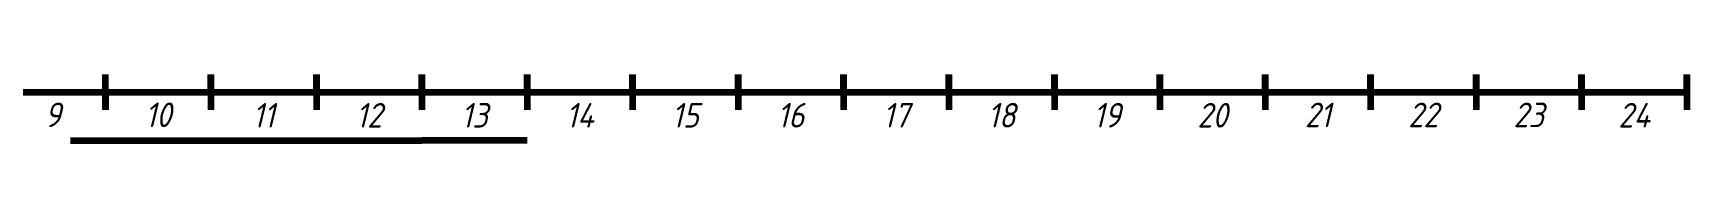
# Model space of a CAD drawing. Header units: millimetres. Extents: x -41 to 1158, y -278 to 531.
# Drawn here: x 166 to 401.3, y 316.6 to 326 of the extents above; entities that cross this region are included whole.
import ezdxf

# ---------------------------------------------------------------- set-up
doc = ezdxf.new("R2010")
doc.units = ezdxf.units.MM
doc.header["$LTSCALE"] = 0.5
doc.layers.get('0').update_dxf_attribs({"lineweight": 60})
doc.styles.get("Standard").update_dxf_attribs({"font": 'ISOCPEUI.TTF', "width": 0.9})

msp = doc.modelspace()

# ---------------------------------------------------------------- linework, layer by layer
at = {"lineweight": 100}
for p, q in [((176.3, 321), (176.3, 326)), ((191.3, 323.5), (191.3, 326)), ((191.3, 326), (191.3, 321)), ((206.3, 323.5), (206.3, 326)), ((206.3, 326), (206.3, 321)), ((221.3, 323.5), (221.3, 326)), ((221.3, 326), (221.3, 323.5)), ((221.3, 326), (221.3, 321)), ((236.3, 323.5), (236.3, 326)), ((236.3, 326), (236.3, 321)), ((251.3, 323.5), (251.3, 326)), ((251.3, 326), (251.3, 321)), ((266.3, 323.5), (266.3, 326)), ((266.3, 326), (266.3, 321)), ((281.3, 323.5), (281.3, 326)), ((281.3, 326), (281.3, 321)), ((296.3, 323.5), (296.3, 326)), ((296.3, 326), (296.3, 321)), ((311.3, 323.5), (311.3, 326)), ((311.3, 326), (311.3, 321)), ((326.3, 323.5), (326.3, 326)), ((326.3, 326), (326.3, 321)), ((341.3, 323.5), (341.3, 326)), ((341.3, 326), (341.3, 321)), ((356.3, 323.5), (356.3, 326)), ((356.3, 326), (356.3, 321)), ((371.3, 323.5), (371.3, 326)), ((371.3, 326), (371.3, 321)), ((386.3, 323.5), (386.3, 326)), ((386.3, 326), (386.3, 321)), ((401.3, 323.5), (401.3, 326)), ((401.3, 326), (401.3, 321)), ((101.3, 323.5), (401.3, 323.5)), ((176.3, 323.5), (176.3, 321)), ((171.3, 316.62), (221.3, 316.62)), ((236.3, 316.62), (221.3, 316.62))]:
    msp.add_line(p, q, dxfattribs=at)
at = {"lineweight": 20}
msp.add_line((221.3, 316.62), (236.3, 316.62), dxfattribs=at)

# ---------------------------------------------------------------- texts
at = {"lineweight": 100, "char_height": 3.5, "attachment_point": 1}
for s, insert in [('\\pxqc;9', (161.3, 322.02)), ('\\pxqc;10', (176.3, 322.02)), ('\\pxqc;11', (191.3, 321.95)), ('\\pxqc;12', (206.3, 321.95)), ('\\pxqc;13', (221.3, 321.95)), ('\\pxqc;14', (236.3, 321.95)), ('\\pxqc;15', (251.3, 321.95)), ('\\pxqc;16', (266.3, 321.96)), ('\\pxqc;17', (281.3, 321.96)), ('\\pxqc;18', (296.3, 321.96)), ('\\pxqc;19', (311.3, 321.96)), ('\\pxqc;20', (326.3, 321.96)), ('\\pxqc;21', (341.3, 322)), ('\\pxqc;22', (356.3, 322)), ('\\pxqc;23', (371.3, 322)), ('\\pxqc;24', (386.3, 321.96))]:
    msp.add_mtext_dynamic_manual_height_columns(s, width=15, gutter_width=25, heights=[0], dxfattribs=dict(at, insert=insert))

doc.saveas('drawing.dxf')
